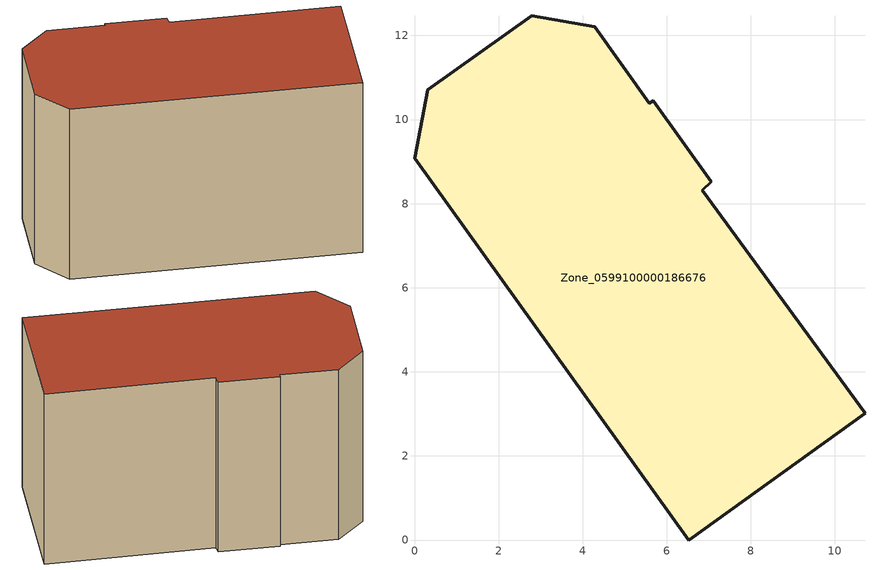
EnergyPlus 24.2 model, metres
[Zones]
Zone_0599100000186676
 floor ground (C_G): 6.52,0 0,9.08 0.31,10.71 2.79,12.46 4.28,12.2 5.58,10.38 5.67,10.45 7.05,8.52 6.84,8.32 10.71,3.01 z0
 wall outside (C_F): 7.05,8.52 5.67,10.45 5.58,10.38 4.28,12.2 2.79,12.46 0.31,10.71 0,9.08 6.52,0 10.71,3.01 6.84,8.32 7.05,8.52 z0:7.77
 roof outside (C_R): 0,9.08 6.52,0 10.71,3.01 6.84,8.32 7.05,8.52 5.67,10.45 5.58,10.38 4.28,12.2 2.79,12.46 0.31,10.71 z7.77
[BUILDING]
Pand.0599100000186676: North Axis=0; Terrain=City; Loads Convergence Tolerance Value=0.04; Temperature Convergence Tolerance Value=0.4; Solar Distribution=FullExterior; Maximum Number of Warmup Days=25; Minimum Number of Warmup Days=1
[Site:Location]
Rotterdam.The.Hague.AP_ZH_NLD Design_Conditions: Latitude=51.96; Longitude=4.45; Time Zone=1; Elevation=-4.5
[SITE:GROUNDTEMPERATURE:BUILDINGSURFACE]
18, 18, 18, 18, 18, 18, 18, 18, 18, 18, 18, 18
[MATERIAL] Thermal Absorptance=0.9; Solar Absorptance=0.7; Visible Absorptance=0.7
Name | Roughness | Thickness | Conductivity | Density | Specific Heat
G.TI.1975-1991 | MediumSmooth | 0.15 | 0.288461 | 540 | 1210
F.TI.1975-1991 | Rough | 0.3 | 0.230769 | 1920 | 840
R.TI.1975-1991 | MediumRough | 0.2 | 0.153846 | 1500 | 1000
[CONSTRUCTION]
C_G: G.TI.1975-1991
C_F: F.TI.1975-1991
C_R: R.TI.1975-1991
[ZONE]
Zone_0599100000186676: Type=1; Multiplier=1; Ceiling Height=Autocalculate; Volume=Autocalculate; Floor Area=autocalculate; Part of Total Floor Area=Yes
[ZONEINFILTRATION:DESIGNFLOWRATE]
Infil_Zone_0599100000186676: Zone or ZoneList or Space or SpaceList=Zone_0599100000186676; Schedule=AlwaysOn; Design Flow Rate Calculation Method=Flow/Area; Flow Rate per Floor Area=0.003; Constant Term Coefficient=1; Temperature Term Coefficient=0; Velocity Term Coefficient=0; Velocity Squared Term Coefficient=0
[HVACTEMPLATE:ZONE:IDEALLOADSAIRSYSTEM]
Zone_0599100000186676: Maximum Heating Supply Air Temperature=50; Minimum Cooling Supply Air Temperature=13; Maximum Heating Supply Air Humidity Ratio=0.0156; Minimum Cooling Supply Air Humidity Ratio=0.0077; Heating Limit=NoLimit; Cooling Limit=NoLimit; Dehumidification Control Type=ConstantSensibleHeatRatio; Cooling Sensible Heat Ratio=0.7; Dehumidification Setpoint=60; Humidification Control Type=None; Humidification Setpoint=30; Outdoor Air Method=None; Outdoor Air Flow Rate per Person=0.00944; Outdoor Air Flow Rate per Zone Floor Area=0; Outdoor Air Flow Rate per Zone=0; Demand Controlled Ventilation Type=None; Outdoor Air Economizer Type=NoEconomizer; Heat Recovery Type=None; Sensible Heat Recovery Effectiveness=0.7; Latent Heat Recovery Effectiveness=0.65
[ZONECONTROL:THERMOSTAT]
ThermostatControl_Zone_0599100000186676: Zone or ZoneList=Zone_0599100000186676; Control Type Schedule=DualSetpointControlType; Control 1=Thermostat_Zone_0599100000186676; Temperature Difference Between Cutout And Setpoint=0
[THERMOSTATSETPOINT:DUALSETPOINT]
Thermostat_Zone_0599100000186676: Heating Setpoint Temperature Schedule=HeatingSetpoint_Zone_0599100000186676; Cooling Setpoint Temperature Schedule=CoolingSetpoint_Zone_0599100000186676
[SCHEDULE:COMPACT]
HeatingSetpoint_Zone_0599100000186676: Through: 12/31, For: AllDays, Until: 24:00, 21
CoolingSetpoint_Zone_0599100000186676: Through: 12/31, For: AllDays, Until: 24:00, 24
DualSetpointControlType: Through: 12/31, For: AllDays, Until: 24:00, 4
AlwaysOn: Through: 12/31, For: AllDays, Until: 24:00, 1
